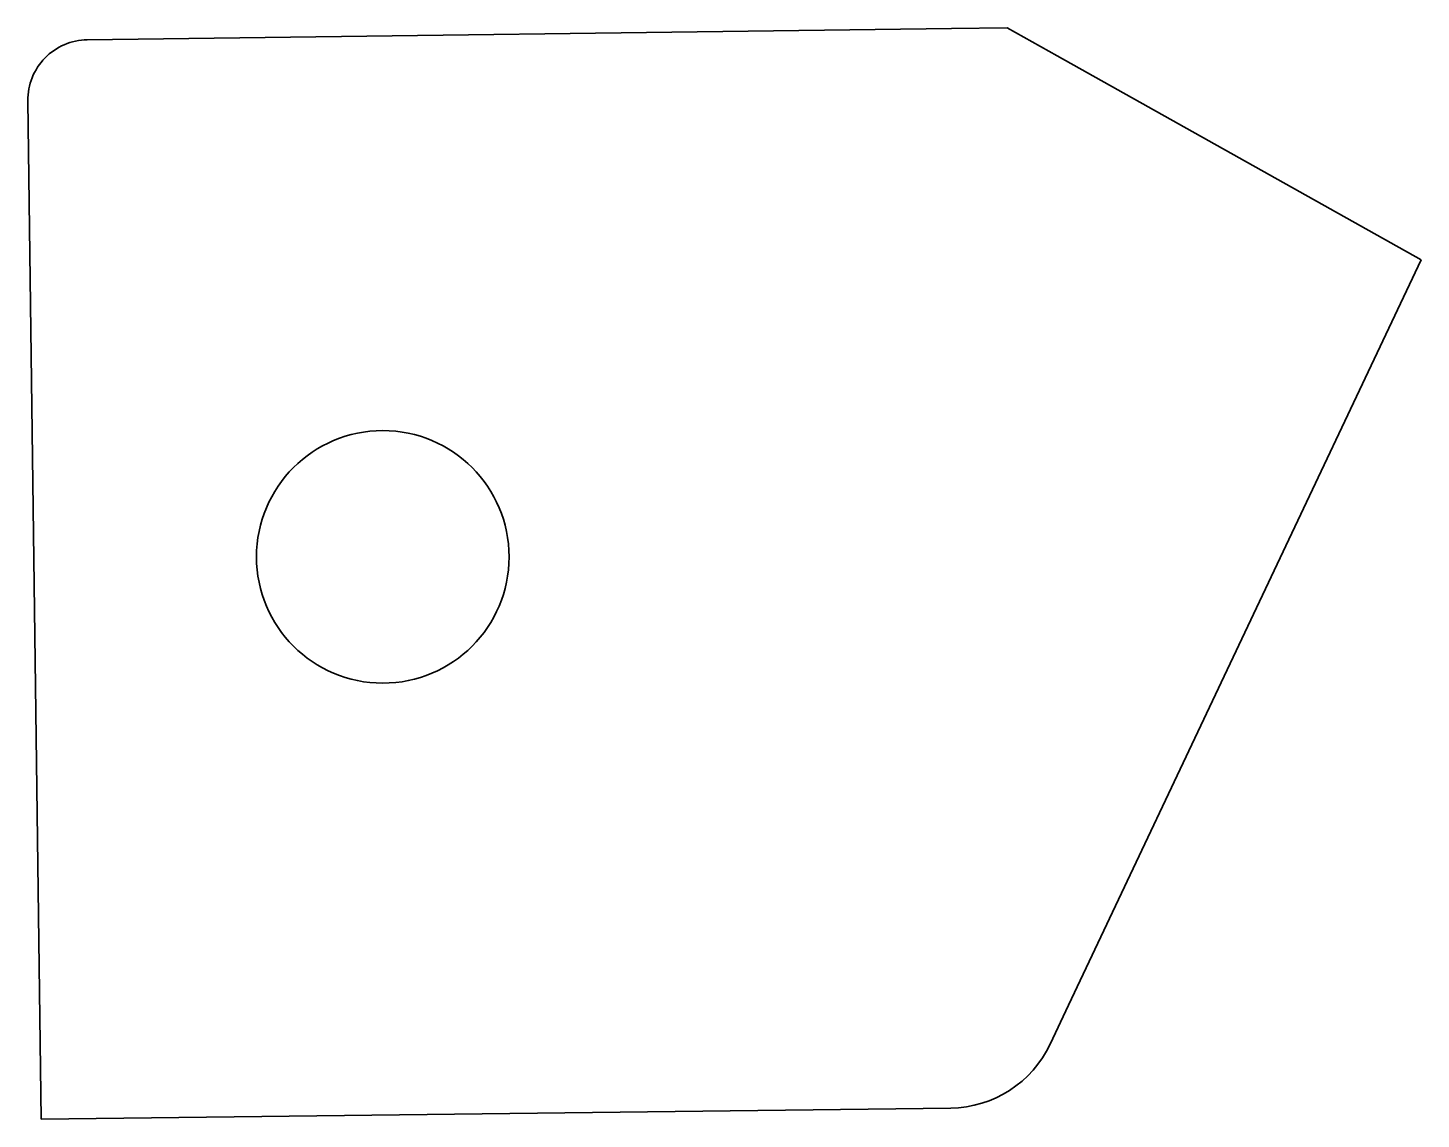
# Model space of a CAD drawing. Extents: x 102.5 to 202.3, y 78.8 to 157.1.
import ezdxf

# ---------------------------------------------------------------- set-up
doc = ezdxf.new("R2010")
doc.units = 0

msp = doc.modelspace()

# ---------------------------------------------------------------- linework, layer by layer
at = {"color": 7, "lineweight": 35}
for p, q in [((168.699799, 156.999374), (106.789886, 156.193405)), ((202.34935, 140.412354), (176.265594, 155.050186)), ((103.483398, 78.830536), (102.533142, 151.824341)), ((177.096527, 86.990829), (202.34935, 140.412354)), ((168.645401, 79.626083), (103.483398, 78.830536))]:
    msp.add_line(p, q, dxfattribs=at)
at = {"color": 7, "lineweight": 35, "ltscale": 0.1}
msp.add_line((172.699463, 157.051453), (168.699799, 156.999374), dxfattribs=at)
at = {"color": 7, "lineweight": 35, "ltscale": 0.102232}
msp.add_line((176.265594, 155.050186), (172.699463, 157.051453), dxfattribs=at)
at = {"color": 7, "lineweight": 35, "ltscale": 0.076992}
msp.add_line((175.78038, 84.206558), (177.096527, 86.990829), dxfattribs=at)
at = {"color": 7, "lineweight": 35}
msp.add_circle((127.960846, 119.132355), 9.05, dxfattribs=at)
for centre, radius, start, end in [((106.846039, 151.880493), 4.313276, 90.745859, 180.745865), ((168.547745, 87.625488), 8, 270.699477, 334.69948)]:
    msp.add_arc(centre, radius, start, end, dxfattribs=at)

doc.saveas('drawing.dxf')
